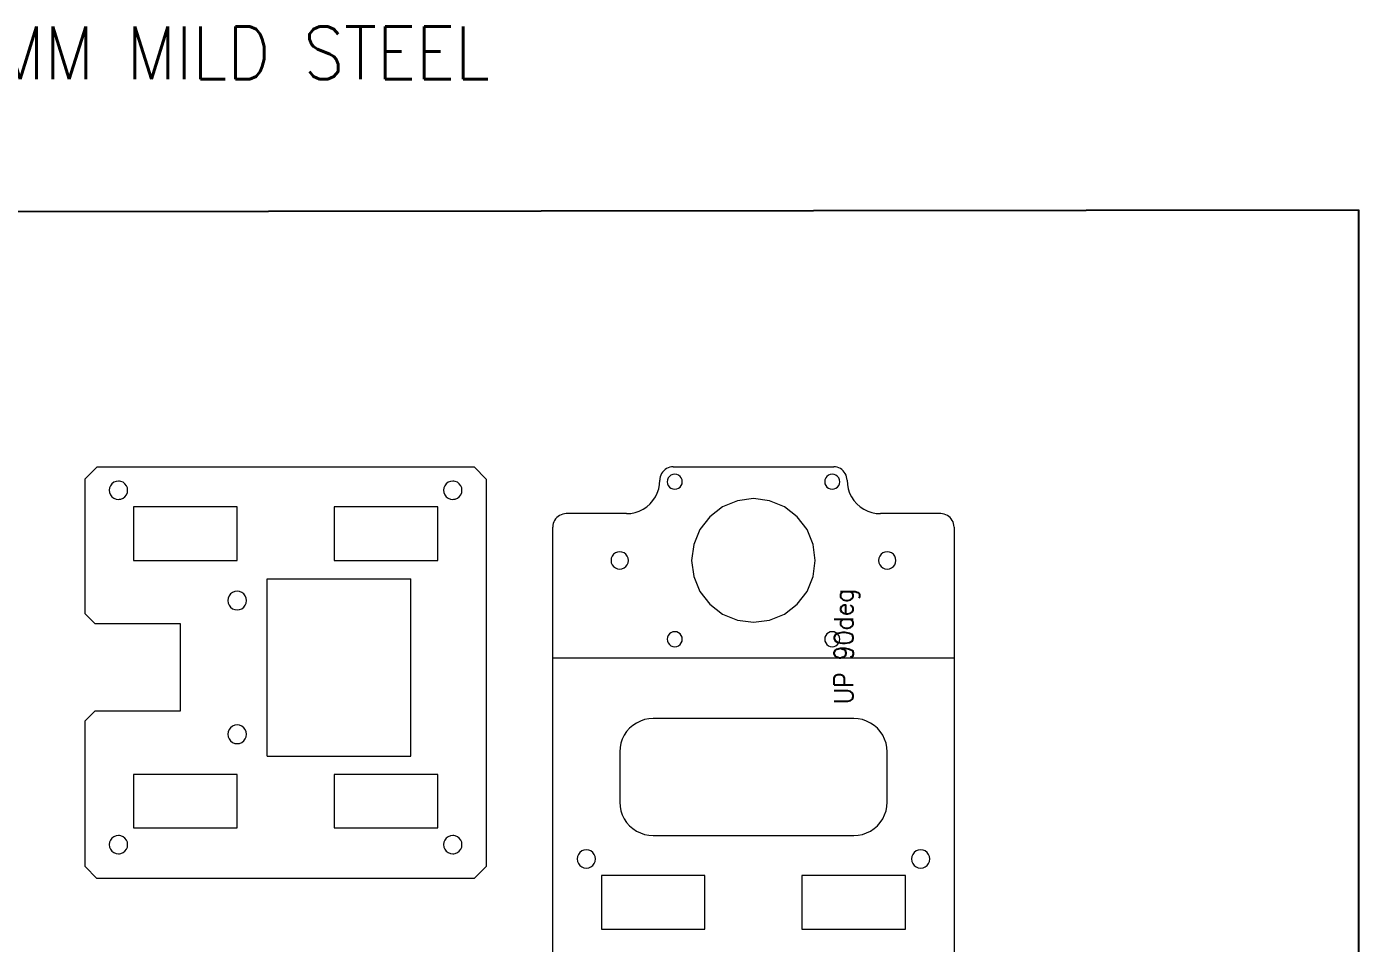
# Model space of a CAD drawing. Extents: x 0 to 2200, y 1000 to 1655.
# Drawn here: x 1801.7 to 2200, y 1380.6 to 1654.8 of the extents above; entities that cross this region are included whole.
import ezdxf

# ---------------------------------------------------------------- set-up
doc = ezdxf.new("R2010")
doc.units = 0
doc.layers.get('0').update_dxf_attribs({"linetype": 'CONTINUOUS', "lineweight": 25, "true_color": 0xffffff})
doc.layers.add('Layer0', color=7, linetype='BYLAYER', lineweight=5)
doc.styles.add('textstyle4', font='')
doc.styles.add('textstyle7', font='')
doc.styles.get('textstyle4').set_extended_font_data('Standard')
doc.styles.get('textstyle7').set_extended_font_data('Standard')

msp = doc.modelspace()

# ---------------------------------------------------------------- linework, layer by layer
for p, q in [((1438.68, 1599.21), (2200, 1600)), ((2200, 1600), (2200, 1000))]:
    msp.add_line(p, q)
at = {"layer": 'Layer0'}
for p, q in [((1819.14, 1519.56), (1822.7, 1523.08)), ((1822.7, 1523.08), (1822.78, 1523.16)), ((1822.78, 1523.16), (1935.54, 1523.16)), ((1935.54, 1523.16), (1939.14, 1519.52)), ((1992.24, 1521.99), (1991.9, 1521.59)), ((1992.64, 1522.33), (1992.24, 1521.99)), ((1993.07, 1522.62), (1992.64, 1522.33)), ((1993.54, 1522.85), (1993.07, 1522.62)), ((1994.04, 1523.02), (1993.54, 1522.85)), ((1994.55, 1523.13), (1994.04, 1523.02)), ((1995.07, 1523.16), (1994.55, 1523.13)), ((1995.07, 1523.16), (2043.07, 1523.16)), ((2043.6, 1523.13), (2043.07, 1523.16)), ((2044.11, 1523.02), (2043.6, 1523.13)), ((2044.6, 1522.85), (2044.11, 1523.02)), ((2045.07, 1522.62), (2044.6, 1522.85)), ((2045.51, 1522.33), (2045.07, 1522.62)), ((2045.9, 1521.99), (2045.51, 1522.33)), ((2046.25, 1521.59), (2045.9, 1521.99)), ((1819.14, 1479.16), (1819.14, 1519.56)), ((1827.2, 1518.1), (1826.76, 1517.53)), ((1827.77, 1518.54), (1827.2, 1518.1)), ((1828.43, 1518.82), (1827.77, 1518.54)), ((1829.14, 1518.91), (1828.43, 1518.82)), ((1829.42, 1518.87), (1829.14, 1518.91)), ((1829.85, 1518.82), (1829.42, 1518.87)), ((1830.52, 1518.54), (1829.85, 1518.82)), ((1831.09, 1518.1), (1830.52, 1518.54)), ((1831.52, 1517.53), (1831.09, 1518.1)), ((1927.2, 1518.1), (1926.76, 1517.53)), ((1927.77, 1518.54), (1927.2, 1518.1)), ((1928.43, 1518.82), (1927.77, 1518.54)), ((1929.14, 1518.91), (1928.43, 1518.82)), ((1929.42, 1518.87), (1929.14, 1518.91)), ((1929.85, 1518.82), (1929.42, 1518.87)), ((1930.52, 1518.54), (1929.85, 1518.82)), ((1931.09, 1518.1), (1930.52, 1518.54)), ((1931.52, 1517.53), (1931.09, 1518.1)), ((1939.14, 1519.52), (1939.14, 1403.58)), ((1990.73, 1516.57), (1990.99, 1517.85)), ((1990.99, 1517.85), (1991.07, 1519.16)), ((1991.11, 1519.68), (1991.07, 1519.16)), ((1991.21, 1520.19), (1991.11, 1519.68)), ((1991.38, 1520.69), (1991.21, 1520.19)), ((1991.61, 1521.16), (1991.38, 1520.69)), ((1991.9, 1521.59), (1991.61, 1521.16)), ((1993.35, 1519.29), (1993.27, 1518.71)), ((1993.27, 1518.71), (1993.35, 1518.13)), ((1993.57, 1519.83), (1993.35, 1519.29)), ((1993.35, 1518.13), (1993.57, 1517.58)), ((1993.93, 1520.3), (1993.57, 1519.83)), ((1994.4, 1520.66), (1993.93, 1520.3)), ((1994.94, 1520.88), (1994.4, 1520.66)), ((1995.52, 1520.96), (1994.94, 1520.88)), ((1996.11, 1520.88), (1995.52, 1520.96)), ((1996.65, 1520.66), (1996.11, 1520.88)), ((1997.11, 1520.3), (1996.65, 1520.66)), ((1997.47, 1519.83), (1997.11, 1520.3)), ((1997.7, 1519.29), (1997.47, 1519.83)), ((1997.47, 1517.58), (1997.7, 1518.13)), ((1997.77, 1518.71), (1997.7, 1519.29)), ((1997.7, 1518.13), (1997.77, 1518.71)), ((2040.45, 1519.29), (2040.37, 1518.71)), ((2040.37, 1518.71), (2040.45, 1518.13)), ((2040.67, 1519.83), (2040.45, 1519.29)), ((2040.45, 1518.13), (2040.67, 1517.58)), ((2041.03, 1520.3), (2040.67, 1519.83)), ((2041.5, 1520.66), (2041.03, 1520.3)), ((2042.04, 1520.88), (2041.5, 1520.66)), ((2042.62, 1520.96), (2042.04, 1520.88)), ((2043.21, 1520.88), (2042.62, 1520.96)), ((2043.75, 1520.66), (2043.21, 1520.88)), ((2044.21, 1520.3), (2043.75, 1520.66)), ((2044.57, 1519.83), (2044.21, 1520.3)), ((2044.8, 1519.29), (2044.57, 1519.83)), ((2044.57, 1517.58), (2044.8, 1518.13)), ((2044.87, 1518.71), (2044.8, 1519.29)), ((2044.8, 1518.13), (2044.87, 1518.71)), ((2046.54, 1521.16), (2046.25, 1521.59)), ((2046.77, 1520.69), (2046.54, 1521.16)), ((2046.94, 1520.19), (2046.77, 1520.69)), ((2047.04, 1519.68), (2046.94, 1520.19)), ((2047.07, 1519.16), (2047.04, 1519.68)), ((2047.07, 1519.16), (2047.16, 1517.85)), ((2047.16, 1517.85), (2047.41, 1516.57)), ((1826.49, 1516.87), (1826.39, 1516.16)), ((1826.39, 1516.16), (1826.49, 1515.45)), ((1826.76, 1517.53), (1826.49, 1516.87)), ((1826.49, 1515.45), (1826.76, 1514.78)), ((1826.76, 1514.78), (1827.2, 1514.21)), ((1827.2, 1514.21), (1827.77, 1513.78)), ((1827.77, 1513.78), (1828.43, 1513.5)), ((1829.85, 1513.5), (1830.52, 1513.78)), ((1830.52, 1513.78), (1831.09, 1514.21)), ((1831.09, 1514.21), (1831.52, 1514.78)), ((1831.8, 1516.87), (1831.52, 1517.53)), ((1831.52, 1514.78), (1831.8, 1515.45)), ((1831.89, 1516.16), (1831.8, 1516.87)), ((1831.8, 1515.45), (1831.89, 1516.16)), ((1926.49, 1516.87), (1926.39, 1516.16)), ((1926.39, 1516.16), (1926.49, 1515.45)), ((1926.76, 1517.53), (1926.49, 1516.87)), ((1926.49, 1515.45), (1926.76, 1514.78)), ((1926.76, 1514.78), (1927.2, 1514.21)), ((1927.2, 1514.21), (1927.77, 1513.78)), ((1927.77, 1513.78), (1928.43, 1513.5)), ((1929.85, 1513.5), (1930.52, 1513.78)), ((1930.52, 1513.78), (1931.09, 1514.21)), ((1931.09, 1514.21), (1931.52, 1514.78)), ((1931.8, 1516.87), (1931.52, 1517.53)), ((1931.52, 1514.78), (1931.8, 1515.45)), ((1931.89, 1516.16), (1931.8, 1516.87)), ((1931.8, 1515.45), (1931.89, 1516.16)), ((1989.01, 1513.07), (1989.73, 1514.16)), ((1989.73, 1514.16), (1990.31, 1515.33)), ((1990.31, 1515.33), (1990.73, 1516.57)), ((1993.57, 1517.58), (1993.93, 1517.12)), ((1993.93, 1517.12), (1994.4, 1516.76)), ((1994.4, 1516.76), (1994.94, 1516.54)), ((1994.94, 1516.54), (1995.52, 1516.46)), ((1995.52, 1516.46), (1996.11, 1516.54)), ((1996.11, 1516.54), (1996.65, 1516.76)), ((1996.65, 1516.76), (1997.11, 1517.12)), ((1997.11, 1517.12), (1997.47, 1517.58)), ((2019.07, 1513.66), (2014.29, 1513.03)), ((2023.86, 1513.03), (2019.07, 1513.66)), ((2040.67, 1517.58), (2041.03, 1517.12)), ((2041.03, 1517.12), (2041.5, 1516.76)), ((2041.5, 1516.76), (2042.04, 1516.54)), ((2042.04, 1516.54), (2042.62, 1516.46)), ((2042.62, 1516.46), (2043.21, 1516.54)), ((2043.21, 1516.54), (2043.75, 1516.76)), ((2043.75, 1516.76), (2044.21, 1517.12)), ((2044.21, 1517.12), (2044.57, 1517.58)), ((2047.41, 1516.57), (2047.83, 1515.33)), ((2047.83, 1515.33), (2048.41, 1514.16)), ((2048.41, 1514.16), (2049.14, 1513.07)), ((1828.43, 1513.5), (1829.14, 1513.41)), ((1829.14, 1513.41), (1829.42, 1513.45)), ((1829.42, 1513.45), (1829.85, 1513.5)), ((1864.64, 1511.16), (1833.64, 1511.16)), ((1833.64, 1511.16), (1833.64, 1495.16)), ((1864.64, 1495.16), (1864.64, 1511.16)), ((1893.64, 1511.16), (1893.64, 1495.16)), ((1924.64, 1511.16), (1893.64, 1511.16)), ((1924.64, 1495.16), (1924.64, 1511.16)), ((1928.43, 1513.5), (1929.14, 1513.41)), ((1929.14, 1513.41), (1929.42, 1513.45)), ((1929.42, 1513.45), (1929.85, 1513.5)), ((1983.66, 1509.5), (1984.9, 1509.92)), ((1984.9, 1509.92), (1986.07, 1510.5)), ((1986.07, 1510.5), (1987.16, 1511.23)), ((1987.16, 1511.23), (1988.14, 1512.09)), ((1988.14, 1512.09), (1989.01, 1513.07)), ((2009.82, 1511.18), (2005.99, 1508.24)), ((2014.29, 1513.03), (2009.82, 1511.18)), ((2028.32, 1511.18), (2023.86, 1513.03)), ((2032.15, 1508.24), (2028.32, 1511.18)), ((2049.14, 1513.07), (2050, 1512.09)), ((2050, 1512.09), (2050.99, 1511.23)), ((2050.99, 1511.23), (2052.07, 1510.5)), ((2052.07, 1510.5), (2053.25, 1509.92)), ((2053.25, 1509.92), (2054.49, 1509.5)), ((1959.11, 1505.68), (1959.07, 1505.16)), ((1959.21, 1506.19), (1959.11, 1505.68)), ((1959.38, 1506.69), (1959.21, 1506.19)), ((1959.61, 1507.16), (1959.38, 1506.69)), ((1959.9, 1507.59), (1959.61, 1507.16)), ((1960.24, 1507.99), (1959.9, 1507.59)), ((1960.64, 1508.33), (1960.24, 1507.99)), ((1961.07, 1508.62), (1960.64, 1508.33)), ((1961.54, 1508.85), (1961.07, 1508.62)), ((1962.04, 1509.02), (1961.54, 1508.85)), ((1962.55, 1509.13), (1962.04, 1509.02)), ((1963.07, 1509.16), (1962.55, 1509.13)), ((1981.07, 1509.16), (1963.07, 1509.16)), ((1981.07, 1509.16), (1982.38, 1509.24)), ((1982.38, 1509.24), (1983.66, 1509.5)), ((2005.99, 1508.24), (2003.05, 1504.41)), ((2035.09, 1504.41), (2032.15, 1508.24)), ((2054.49, 1509.5), (2055.77, 1509.24)), ((2055.77, 1509.24), (2057.07, 1509.16)), ((2075.07, 1509.16), (2057.07, 1509.16)), ((2075.6, 1509.13), (2075.07, 1509.16)), ((2076.11, 1509.02), (2075.6, 1509.13)), ((2076.6, 1508.85), (2076.11, 1509.02)), ((2077.07, 1508.62), (2076.6, 1508.85)), ((2077.51, 1508.33), (2077.07, 1508.62)), ((2077.9, 1507.99), (2077.51, 1508.33)), ((2078.25, 1507.59), (2077.9, 1507.99)), ((2078.54, 1507.16), (2078.25, 1507.59)), ((2078.77, 1506.69), (2078.54, 1507.16)), ((2078.94, 1506.19), (2078.77, 1506.69)), ((2079.04, 1505.68), (2078.94, 1506.19)), ((2079.07, 1505.16), (2079.04, 1505.68)), ((1959.07, 1466.02), (1959.07, 1505.16)), ((2003.05, 1504.41), (2001.2, 1499.95)), ((2036.94, 1499.95), (2035.09, 1504.41)), ((2079.07, 1505.16), (2079.07, 1466.02)), ((1979.07, 1497.76), (1978.4, 1497.67)), ((1979.75, 1497.67), (1979.07, 1497.76)), ((2001.2, 1499.95), (2000.57, 1495.16)), ((2037.57, 1495.16), (2036.94, 1499.95)), ((2059.07, 1497.76), (2058.4, 1497.67)), ((2059.75, 1497.67), (2059.07, 1497.76)), ((1833.64, 1495.16), (1864.64, 1495.16)), ((1893.64, 1495.16), (1924.64, 1495.16)), ((1976.56, 1495.83), (1976.47, 1495.16)), ((1976.47, 1495.16), (1976.56, 1494.49)), ((1976.82, 1496.46), (1976.56, 1495.83)), ((1976.56, 1494.49), (1976.82, 1493.86)), ((1977.23, 1497), (1976.82, 1496.46)), ((1976.82, 1493.86), (1977.23, 1493.32)), ((1977.77, 1497.41), (1977.23, 1497)), ((1978.4, 1497.67), (1977.77, 1497.41)), ((1980.37, 1497.41), (1979.75, 1497.67)), ((1980.91, 1497), (1980.37, 1497.41)), ((1981.32, 1496.46), (1980.91, 1497)), ((1980.91, 1493.32), (1981.32, 1493.86)), ((1981.58, 1495.83), (1981.32, 1496.46)), ((1981.32, 1493.86), (1981.58, 1494.49)), ((1981.67, 1495.16), (1981.58, 1495.83)), ((1981.58, 1494.49), (1981.67, 1495.16)), ((2000.57, 1495.16), (2001.2, 1490.37)), ((2036.94, 1490.37), (2037.57, 1495.16)), ((2056.56, 1495.83), (2056.47, 1495.16)), ((2056.47, 1495.16), (2056.56, 1494.49)), ((2056.82, 1496.46), (2056.56, 1495.83)), ((2056.56, 1494.49), (2056.82, 1493.86)), ((2057.23, 1497), (2056.82, 1496.46)), ((2056.82, 1493.86), (2057.23, 1493.32)), ((2057.77, 1497.41), (2057.23, 1497)), ((2058.4, 1497.67), (2057.77, 1497.41)), ((2060.37, 1497.41), (2059.75, 1497.67)), ((2060.91, 1497), (2060.37, 1497.41)), ((2061.32, 1496.46), (2060.91, 1497)), ((2060.91, 1493.32), (2061.32, 1493.86)), ((2061.58, 1495.83), (2061.32, 1496.46)), ((2061.32, 1493.86), (2061.58, 1494.49)), ((2061.67, 1495.16), (2061.58, 1495.83)), ((2061.58, 1494.49), (2061.67, 1495.16)), ((1977.23, 1493.32), (1977.77, 1492.91)), ((1977.77, 1492.91), (1978.4, 1492.65)), ((1978.4, 1492.65), (1979.07, 1492.56)), ((1979.07, 1492.56), (1979.75, 1492.65)), ((1979.75, 1492.65), (1980.37, 1492.91)), ((1980.37, 1492.91), (1980.91, 1493.32)), ((2001.2, 1490.37), (2003.05, 1485.91)), ((2035.09, 1485.91), (2036.94, 1490.37)), ((2057.23, 1493.32), (2057.77, 1492.91)), ((2057.77, 1492.91), (2058.4, 1492.65)), ((2058.4, 1492.65), (2059.07, 1492.56)), ((2059.07, 1492.56), (2059.75, 1492.65)), ((2059.75, 1492.65), (2060.37, 1492.91)), ((2060.37, 1492.91), (2060.91, 1493.32)), ((1863.92, 1485.86), (1863.24, 1485.58)), ((1864.64, 1485.96), (1863.92, 1485.86)), ((1865.37, 1485.86), (1864.64, 1485.96)), ((1866.04, 1485.58), (1865.37, 1485.86)), ((1873.62, 1489.66), (1916.62, 1489.66)), ((1873.62, 1436.66), (1873.62, 1489.66)), ((1916.62, 1436.66), (1916.62, 1489.66)), ((2003.05, 1485.91), (2005.99, 1482.08)), ((2032.15, 1482.08), (2035.09, 1485.91)), ((1861.94, 1483.88), (1861.84, 1483.16)), ((1861.84, 1483.16), (1861.94, 1482.43)), ((1862.22, 1484.56), (1861.94, 1483.88)), ((1861.94, 1482.43), (1862.22, 1481.76)), ((1862.66, 1485.14), (1862.22, 1484.56)), ((1863.24, 1485.58), (1862.66, 1485.14)), ((1866.62, 1485.14), (1866.04, 1485.58)), ((1867.07, 1484.56), (1866.62, 1485.14)), ((1867.35, 1483.88), (1867.07, 1484.56)), ((1867.07, 1481.76), (1867.35, 1482.43)), ((1867.44, 1483.16), (1867.35, 1483.88)), ((1867.35, 1482.43), (1867.44, 1483.16)), ((2005.99, 1482.08), (2009.82, 1479.14)), ((2028.32, 1479.14), (2032.15, 1482.08)), ((1822.14, 1476.16), (1819.14, 1479.16)), ((1862.22, 1481.76), (1862.66, 1481.18)), ((1862.66, 1481.18), (1863.24, 1480.73)), ((1863.24, 1480.73), (1863.92, 1480.45)), ((1863.92, 1480.45), (1864.64, 1480.36)), ((1864.64, 1480.36), (1865.37, 1480.45)), ((1865.37, 1480.45), (1866.04, 1480.73)), ((1866.04, 1480.73), (1866.62, 1481.18)), ((1866.62, 1481.18), (1867.07, 1481.76)), ((2009.82, 1479.14), (2014.29, 1477.29)), ((2023.86, 1477.29), (2028.32, 1479.14)), ((1847.7, 1476.16), (1822.14, 1476.16)), ((1847.7, 1450.16), (1847.7, 1476.16)), ((1995.52, 1473.86), (1994.94, 1473.78)), ((1996.11, 1473.78), (1995.52, 1473.86)), ((2014.29, 1477.29), (2019.07, 1476.66)), ((2019.07, 1476.66), (2023.86, 1477.29)), ((2042.62, 1473.86), (2042.04, 1473.78)), ((2043.21, 1473.78), (2042.62, 1473.86)), ((1993.35, 1472.19), (1993.27, 1471.61)), ((1993.27, 1471.61), (1993.35, 1471.03)), ((1993.57, 1472.73), (1993.35, 1472.19)), ((1993.35, 1471.03), (1993.57, 1470.48)), ((1993.93, 1473.2), (1993.57, 1472.73)), ((1993.57, 1470.48), (1993.93, 1470.02)), ((1994.4, 1473.56), (1993.93, 1473.2)), ((1993.93, 1470.02), (1994.4, 1469.66)), ((1994.94, 1473.78), (1994.4, 1473.56)), ((1996.65, 1473.56), (1996.11, 1473.78)), ((1997.11, 1473.2), (1996.65, 1473.56)), ((1996.65, 1469.66), (1997.11, 1470.02)), ((1997.47, 1472.73), (1997.11, 1473.2)), ((1997.11, 1470.02), (1997.47, 1470.48)), ((1997.7, 1472.19), (1997.47, 1472.73)), ((1997.47, 1470.48), (1997.7, 1471.03)), ((1997.77, 1471.61), (1997.7, 1472.19)), ((1997.7, 1471.03), (1997.77, 1471.61)), ((2040.45, 1472.19), (2040.37, 1471.61)), ((2040.37, 1471.61), (2040.45, 1471.03)), ((2040.67, 1472.73), (2040.45, 1472.19)), ((2040.45, 1471.03), (2040.67, 1470.48)), ((2041.03, 1473.2), (2040.67, 1472.73)), ((2040.67, 1470.48), (2041.03, 1470.02)), ((2041.5, 1473.56), (2041.03, 1473.2)), ((2041.03, 1470.02), (2041.5, 1469.66)), ((2042.04, 1473.78), (2041.5, 1473.56)), ((2043.75, 1473.56), (2043.21, 1473.78)), ((2044.21, 1473.2), (2043.75, 1473.56)), ((2043.75, 1469.66), (2044.21, 1470.02)), ((2044.57, 1472.73), (2044.21, 1473.2)), ((2044.21, 1470.02), (2044.57, 1470.48)), ((2044.8, 1472.19), (2044.57, 1472.73)), ((2044.57, 1470.48), (2044.8, 1471.03)), ((2044.87, 1471.61), (2044.8, 1472.19)), ((2044.8, 1471.03), (2044.87, 1471.61)), ((1959.07, 1368.88), (1959.07, 1466.02)), ((1994.4, 1469.66), (1994.94, 1469.44)), ((1994.94, 1469.44), (1995.52, 1469.36)), ((1995.52, 1469.36), (1996.11, 1469.44)), ((1996.11, 1469.44), (1996.65, 1469.66)), ((2041.5, 1469.66), (2042.04, 1469.44)), ((2042.04, 1469.44), (2042.62, 1469.36)), ((2042.62, 1469.36), (2043.21, 1469.44)), ((2043.21, 1469.44), (2043.75, 1469.66)), ((2079.07, 1466.02), (2079.07, 1289.73)), ((1819.14, 1447.16), (1822.14, 1450.16)), ((1822.14, 1450.16), (1847.7, 1450.16)), ((1819.14, 1403.62), (1819.14, 1447.16)), ((1864.64, 1445.96), (1863.92, 1445.86)), ((1865.37, 1445.86), (1864.64, 1445.96)), ((1984.07, 1446.54), (1982.99, 1445.81)), ((1985.25, 1447.12), (1984.07, 1446.54)), ((1986.49, 1447.54), (1985.25, 1447.12)), ((1987.77, 1447.79), (1986.49, 1447.54)), ((1989.07, 1447.88), (1987.77, 1447.79)), ((2049.07, 1447.88), (1989.07, 1447.88)), ((2050.38, 1447.79), (2049.07, 1447.88)), ((2051.66, 1447.54), (2050.38, 1447.79)), ((2052.9, 1447.12), (2051.66, 1447.54)), ((2054.07, 1446.54), (2052.9, 1447.12)), ((2055.16, 1445.81), (2054.07, 1446.54)), ((1861.94, 1443.88), (1861.84, 1443.16)), ((1861.84, 1443.16), (1861.94, 1442.43)), ((1862.22, 1444.56), (1861.94, 1443.88)), ((1861.94, 1442.43), (1862.22, 1441.76)), ((1862.66, 1445.14), (1862.22, 1444.56)), ((1863.24, 1445.58), (1862.66, 1445.14)), ((1863.92, 1445.86), (1863.24, 1445.58)), ((1866.04, 1445.58), (1865.37, 1445.86)), ((1866.62, 1445.14), (1866.04, 1445.58)), ((1867.07, 1444.56), (1866.62, 1445.14)), ((1867.35, 1443.88), (1867.07, 1444.56)), ((1867.07, 1441.76), (1867.35, 1442.43)), ((1867.44, 1443.16), (1867.35, 1443.88)), ((1867.35, 1442.43), (1867.44, 1443.16)), ((1980.41, 1442.88), (1979.83, 1441.7)), ((1981.14, 1443.96), (1980.41, 1442.88)), ((1982, 1444.95), (1981.14, 1443.96)), ((1982.99, 1445.81), (1982, 1444.95)), ((2056.14, 1444.95), (2055.16, 1445.81)), ((2057.01, 1443.96), (2056.14, 1444.95)), ((2057.73, 1442.88), (2057.01, 1443.96)), ((2058.31, 1441.7), (2057.73, 1442.88)), ((1862.22, 1441.76), (1862.66, 1441.18)), ((1862.66, 1441.18), (1863.24, 1440.73)), ((1863.24, 1440.73), (1863.92, 1440.45)), ((1863.92, 1440.45), (1864.64, 1440.36)), ((1864.64, 1440.36), (1865.37, 1440.45)), ((1865.37, 1440.45), (1866.04, 1440.73)), ((1866.04, 1440.73), (1866.62, 1441.18)), ((1866.62, 1441.18), (1867.07, 1441.76)), ((1979.16, 1439.18), (1979.07, 1437.88)), ((1979.41, 1440.46), (1979.16, 1439.18)), ((1979.83, 1441.7), (1979.41, 1440.46)), ((2058.73, 1440.46), (2058.31, 1441.7)), ((2058.99, 1439.18), (2058.73, 1440.46)), ((2059.07, 1437.88), (2058.99, 1439.18)), ((1873.62, 1436.66), (1916.62, 1436.66)), ((1979.07, 1437.88), (1979.07, 1422.88)), ((2059.07, 1422.88), (2059.07, 1437.88)), ((1864.64, 1431.16), (1833.64, 1431.16)), ((1833.64, 1431.16), (1833.64, 1415.16)), ((1864.64, 1415.16), (1864.64, 1431.16)), ((1924.64, 1431.16), (1893.64, 1431.16)), ((1893.64, 1431.16), (1893.64, 1415.16)), ((1924.64, 1415.16), (1924.64, 1431.16)), ((1979.07, 1422.88), (1979.16, 1421.57)), ((2058.99, 1421.57), (2059.07, 1422.88)), ((1979.16, 1421.57), (1979.41, 1420.29)), ((1979.41, 1420.29), (1979.83, 1419.05)), ((1979.83, 1419.05), (1980.41, 1417.88)), ((2057.73, 1417.88), (2058.31, 1419.05)), ((2058.31, 1419.05), (2058.73, 1420.29)), ((2058.73, 1420.29), (2058.99, 1421.57)), ((1833.64, 1415.16), (1864.64, 1415.16)), ((1893.64, 1415.16), (1924.64, 1415.16)), ((1980.41, 1417.88), (1981.14, 1416.79)), ((1981.14, 1416.79), (1982, 1415.81)), ((1982, 1415.81), (1982.99, 1414.94)), ((1982.99, 1414.94), (1984.07, 1414.22)), ((1984.07, 1414.22), (1985.25, 1413.64)), ((2052.9, 1413.64), (2054.07, 1414.22)), ((2054.07, 1414.22), (2055.16, 1414.94)), ((2055.16, 1414.94), (2056.14, 1415.81)), ((2056.14, 1415.81), (2057.01, 1416.79)), ((2057.01, 1416.79), (2057.73, 1417.88)), ((1826.49, 1410.87), (1826.39, 1410.16)), ((1826.39, 1410.16), (1826.49, 1409.45)), ((1826.76, 1411.53), (1826.49, 1410.87)), ((1827.2, 1412.1), (1826.76, 1411.53)), ((1827.77, 1412.54), (1827.2, 1412.1)), ((1828.43, 1412.82), (1827.77, 1412.54)), ((1829.14, 1412.91), (1828.43, 1412.82)), ((1829.42, 1412.87), (1829.14, 1412.91)), ((1829.85, 1412.82), (1829.42, 1412.87)), ((1830.52, 1412.54), (1829.85, 1412.82)), ((1831.09, 1412.1), (1830.52, 1412.54)), ((1831.52, 1411.53), (1831.09, 1412.1)), ((1831.8, 1410.87), (1831.52, 1411.53)), ((1831.89, 1410.16), (1831.8, 1410.87)), ((1831.8, 1409.45), (1831.89, 1410.16)), ((1926.49, 1410.87), (1926.39, 1410.16)), ((1926.39, 1410.16), (1926.49, 1409.45)), ((1926.76, 1411.53), (1926.49, 1410.87)), ((1927.2, 1412.1), (1926.76, 1411.53)), ((1927.77, 1412.54), (1927.2, 1412.1)), ((1928.43, 1412.82), (1927.77, 1412.54)), ((1929.14, 1412.91), (1928.43, 1412.82)), ((1929.42, 1412.87), (1929.14, 1412.91)), ((1929.85, 1412.82), (1929.42, 1412.87)), ((1930.52, 1412.54), (1929.85, 1412.82)), ((1931.09, 1412.1), (1930.52, 1412.54)), ((1931.52, 1411.53), (1931.09, 1412.1)), ((1931.8, 1410.87), (1931.52, 1411.53)), ((1931.89, 1410.16), (1931.8, 1410.87)), ((1931.8, 1409.45), (1931.89, 1410.16)), ((1985.25, 1413.64), (1986.49, 1413.22)), ((1986.49, 1413.22), (1987.77, 1412.96)), ((1987.77, 1412.96), (1989.07, 1412.88)), ((1989.07, 1412.88), (2049.07, 1412.88)), ((2049.07, 1412.88), (2050.38, 1412.96)), ((2050.38, 1412.96), (2051.66, 1413.22)), ((2051.66, 1413.22), (2052.9, 1413.64)), ((1826.49, 1409.45), (1826.76, 1408.78)), ((1826.76, 1408.78), (1827.2, 1408.21)), ((1827.2, 1408.21), (1827.77, 1407.78)), ((1827.77, 1407.78), (1828.43, 1407.5)), ((1828.43, 1407.5), (1829.14, 1407.41)), ((1829.14, 1407.41), (1829.42, 1407.45)), ((1829.42, 1407.45), (1829.85, 1407.5)), ((1829.85, 1407.5), (1830.52, 1407.78)), ((1830.52, 1407.78), (1831.09, 1408.21)), ((1831.09, 1408.21), (1831.52, 1408.78)), ((1831.52, 1408.78), (1831.8, 1409.45)), ((1926.49, 1409.45), (1926.76, 1408.78)), ((1926.76, 1408.78), (1927.2, 1408.21)), ((1927.2, 1408.21), (1927.77, 1407.78)), ((1927.77, 1407.78), (1928.43, 1407.5)), ((1928.43, 1407.5), (1929.14, 1407.41)), ((1929.14, 1407.41), (1929.42, 1407.45)), ((1929.42, 1407.45), (1929.85, 1407.5)), ((1929.85, 1407.5), (1930.52, 1407.78)), ((1930.52, 1407.78), (1931.09, 1408.21)), ((1931.09, 1408.21), (1931.52, 1408.78)), ((1931.52, 1408.78), (1931.8, 1409.45)), ((1966.42, 1406.59), (1966.32, 1405.88)), ((1966.69, 1407.25), (1966.42, 1406.59)), ((1967.13, 1407.82), (1966.69, 1407.25)), ((1967.7, 1408.26), (1967.13, 1407.82)), ((1968.36, 1408.53), (1967.7, 1408.26)), ((1969.07, 1408.63), (1968.36, 1408.53)), ((1969.79, 1408.53), (1969.07, 1408.63)), ((1970.45, 1408.26), (1969.79, 1408.53)), ((1971.02, 1407.82), (1970.45, 1408.26)), ((1971.45, 1407.25), (1971.02, 1407.82)), ((1971.73, 1406.59), (1971.45, 1407.25)), ((1971.82, 1405.88), (1971.73, 1406.59)), ((2066.42, 1406.59), (2066.32, 1405.88)), ((2066.69, 1407.25), (2066.42, 1406.59)), ((2067.13, 1407.82), (2066.69, 1407.25)), ((2067.7, 1408.26), (2067.13, 1407.82)), ((2068.36, 1408.53), (2067.7, 1408.26)), ((2069.07, 1408.63), (2068.36, 1408.53)), ((2069.79, 1408.53), (2069.07, 1408.63)), ((2070.45, 1408.26), (2069.79, 1408.53)), ((2071.02, 1407.82), (2070.45, 1408.26)), ((2071.45, 1407.25), (2071.02, 1407.82)), ((2071.73, 1406.59), (2071.45, 1407.25)), ((2071.82, 1405.88), (2071.73, 1406.59)), ((1822.7, 1400.02), (1819.14, 1403.62)), ((1935.54, 1400.02), (1939.14, 1403.58)), ((1966.32, 1405.88), (1966.42, 1405.16)), ((1966.42, 1405.16), (1966.69, 1404.5)), ((1966.69, 1404.5), (1967.13, 1403.93)), ((1967.13, 1403.93), (1967.7, 1403.49)), ((1967.7, 1403.49), (1968.36, 1403.22)), ((1968.36, 1403.22), (1969.07, 1403.13)), ((1969.07, 1403.13), (1969.79, 1403.22)), ((1969.79, 1403.22), (1970.45, 1403.49)), ((1970.45, 1403.49), (1971.02, 1403.93)), ((1971.02, 1403.93), (1971.45, 1404.5)), ((1971.45, 1404.5), (1971.73, 1405.16)), ((1971.73, 1405.16), (1971.82, 1405.88)), ((2066.32, 1405.88), (2066.42, 1405.16)), ((2066.42, 1405.16), (2066.69, 1404.5)), ((2066.69, 1404.5), (2067.13, 1403.93)), ((2067.13, 1403.93), (2067.7, 1403.49)), ((2067.7, 1403.49), (2068.36, 1403.22)), ((2068.36, 1403.22), (2069.07, 1403.13)), ((2069.07, 1403.13), (2069.79, 1403.22)), ((2069.79, 1403.22), (2070.45, 1403.49)), ((2070.45, 1403.49), (2071.02, 1403.93)), ((2071.02, 1403.93), (2071.45, 1404.5)), ((2071.45, 1404.5), (2071.73, 1405.16)), ((2071.73, 1405.16), (2071.82, 1405.88)), ((1935.54, 1400.02), (1822.7, 1400.02)), ((2004.57, 1400.88), (1973.57, 1400.88)), ((1973.57, 1400.88), (1973.57, 1384.88)), ((2004.57, 1384.88), (2004.57, 1400.88)), ((2064.57, 1400.88), (2033.57, 1400.88)), ((2033.57, 1400.88), (2033.57, 1384.88)), ((2064.57, 1384.88), (2064.57, 1400.88)), ((1973.57, 1384.88), (2004.57, 1384.88)), ((2033.57, 1384.88), (2064.57, 1384.88))]:
    msp.add_line(p, q, dxfattribs=at)
at = {"layer": 'Layer0', "color": 2, "true_color": 0xffff00}
msp.add_line((1959.07, 1466.02), (2079.07, 1466.02), dxfattribs=at)

# ---------------------------------------------------------------- texts
at = {"insert": (1850.95, 1654.84), "char_height": 20, "attachment_point": 2, "style": 'textstyle7'}
msp.add_mtext('\\H15.7143;2.0MM MILD STEEL', dxfattribs=at)
at = {"insert": (2043.21, 1469.44), "char_height": 20, "attachment_point": 2, "rotation": 90, "style": 'textstyle4'}
msp.add_mtext('\\H5.71429;UP 90deg', dxfattribs=at)

doc.saveas('drawing.dxf')
